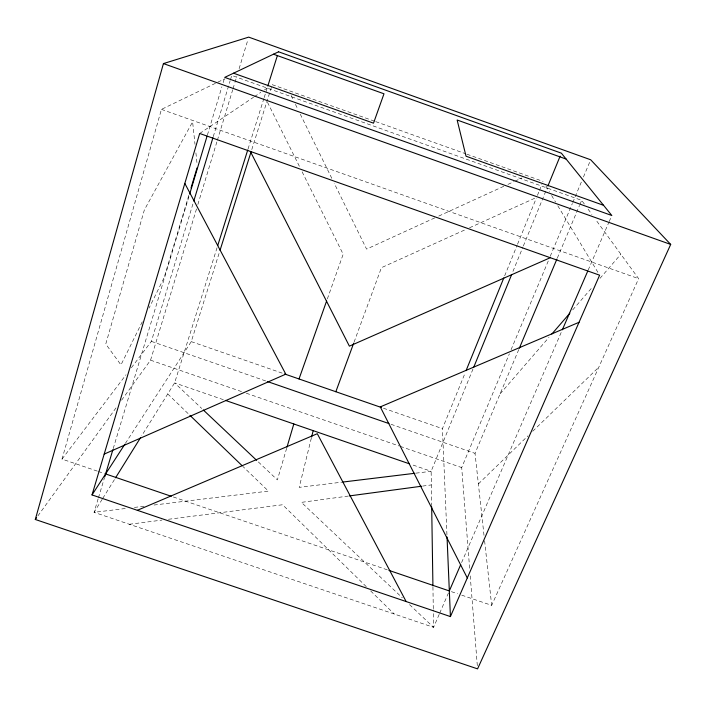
<?xml version="1.0" encoding="UTF-8"?>
<svg xmlns="http://www.w3.org/2000/svg" width="706" height="706" viewBox="0 0 706 706"><rect width="100%" height="100%" fill="white"/><g stroke="black" fill="none" stroke-linecap="round" stroke-linejoin="round"><path stroke-width="0.53" stroke-dasharray="3.53 2.65" d="M311.328 438.135L299.203 487.361L341.722 482.18M97.304 471.114L62.013 459.103L161.445 109.377L216.901 82.611M286.671 448.231L277.37 479.886L257.452 461.089M188.82 195.333L164.083 277.732L149.063 308.098M98.134 498.842L94.083 512.327L433.572 627.343L439.264 614.202M98.443 497.801L104.364 478.094M113.216 448.601L189.332 195.209M207.405 135.031L221.887 86.803M223.149 82.62L224.402 78.428M131.369 367.738L151.366 341.386L193.162 203.134M213.256 136.655L230.165 80.722M230.483 79.663L231.762 75.445L581.665 200.345L584.877 204.758M121.582 400.223L150.554 360.166L196.595 208.641M197.874 204.44L217.06 141.297M217.377 140.247L232.724 89.741M233.042 88.691L234.639 83.423M234.966 82.373L236.881 76.063M239.113 68.694L248.071 39.236M217.06 247.7L174.62 382.881L141.641 435.884M248.044 148.984L263.868 98.584M264.203 97.534L267.821 86.008M125.377 443.403L191.255 341.633L219.372 252.43M251.777 149.575L272.234 84.676L374.674 121.255M327.355 298.929L343.178 254.231L301.912 171.399M354.077 342.11L381.425 267.68L465.528 229.6M446.942 534.777L442.433 428.648L465.254 372.618M504.666 275.843L517.11 245.282M517.524 244.267L536.198 198.421M537.425 195.403L539.057 191.414M539.463 190.408L541.899 184.416M472.985 369.044L431.137 471.299L431.675 505.734M512.953 271.404L522.943 246.994M523.358 245.97L547.088 187.999M469.631 568.224L461.698 467.584L509.37 353.803M511.073 349.735L548.536 260.337M550.239 256.278L572.372 203.452M572.804 202.437L581.735 181.098M583.438 177.038L589.828 161.798M484.007 535.342L475.023 453.349L518.892 349.276M557.325 258.096L579.529 205.411M579.953 204.396L581.665 200.345M439.697 613.187L448.451 592.961M461.592 562.603L561.897 330.832M588.177 270.107L608.748 222.575M609.19 221.56L611.811 215.498M461.724 595.158L491.676 605.351L638.63 278.658L595.802 219.778M142.277 321.812L120.964 364.914L105.768 344.016L144.359 209.938L192.606 121.82L194.997 144.315M102.202 499.274L94.083 512.327L126.771 508.346M102.776 498.339L114.963 478.765M37.877 515.918L116.428 407.336M62.013 459.103L126.03 374.771M500.095 393.86L548.977 337.344M572.698 309.916L592.828 286.645M600.012 278.332L620.856 254.231M478.377 483.937L527.973 435.858M532.695 431.278L598.82 367.164M199.701 133.478L253.542 97.251M254.451 96.634L260.805 92.362M264.441 89.918L267.168 88.082M217.889 82.134L224.826 78.79M434.764 217.898L366.59 249.112L334.159 183.119M438.779 216.062L503.952 186.225M507.958 184.39L513.977 181.636M514.974 181.177L521.999 177.956M469.534 227.782L535.607 197.856M348.34 496.053L301.374 502.363L402.323 597.805M422.612 486.09L431.348 484.916M129.313 524.267L161.921 520.11M168.443 519.281L282.585 504.755L366.723 587.092M134.396 507.42L144.209 506.22M154.014 505.028L268.439 491.102L243.067 466.622M415.869 473.161L431.137 471.299L411.474 464.522M98.346 471.467L104.567 473.585M173.314 496.989L387.876 570.024M451.399 591.646L457.594 593.755M223.334 399.675L174.62 382.881L201.695 408.447M191.255 341.633L283.477 373.58M383.446 408.218L442.433 428.648M151.366 341.386L266.241 381.125M391.018 424.288L475.023 453.349M150.554 360.166L242.132 391.786M246.288 393.216L399.261 446.024M400.302 446.386L461.698 467.584M161.445 109.377L638.63 278.658M375.707 121.626L465.863 153.829M466.904 154.199L543.126 181.416M409.533 604.618L433.572 627.343L433.299 609.816M167.746 393.93L189.164 414.607M370.659 590.94L394.248 614.026M588.089 209.179L591.946 214.474M545.959 186.119L549.347 191.75M551.607 195.491L555.551 202.048M557.811 205.799L599.059 274.246M267.486 102.282L299.459 166.466M291.084 95.46L293.502 100.384M295.435 104.329L297.861 109.253M300.279 114.178L332.226 179.183M484.607 540.814L491.676 605.351M195.906 152.884L197.159 164.674M470.231 575.884L477.388 666.685M432.937 586.81L433.281 608.722"/><path stroke-width="1.06" d="M311.593 437.067L313.173 430.642M35.3 519.475L163.43 63.584L248.706 37.127L590.675 159.768L670.7 244.426L477.565 668.873L35.3 519.475L36.588 517.701M286.98 447.18L293.811 423.971M92.027 494.924L199.701 133.478L599.623 275.19L450.419 616.576L92.027 494.924L124.777 444.33M191.044 187.937L197.071 167.869M104.673 477.053L112.898 449.66M189.64 194.159L207.087 136.09M193.797 201.025L212.938 137.705M217.722 245.6L247.718 150.034M267.821 86.008L277.255 55.942M220.034 250.33L251.124 151.675M299.017 378.963L326.613 301.003M335.835 391.724L353.697 343.142M466.084 370.588L503.837 277.882M473.823 367.005L511.7 274.449M547.9 186.005L560.123 156.15M519.316 348.27L556.893 259.111M460.718 564.623L449.325 590.94L388.918 570.377M562.338 329.817L587.736 271.113M115.537 477.83L140.485 437.746M551.854 334.017L569.821 313.243M104.179 454.108L285.789 374.154L184.822 183.419M550.292 257.708L349.391 346.152L250.356 151.428M137.352 510.306L317.303 433.705L406.144 601.547M579.044 322.289L380.287 406.894L467.293 577.967M349.426 495.912L421.517 486.231M342.816 482.048L414.775 473.294M105.609 473.938L171.231 496.274M225.399 400.39L409.401 463.807M284.509 373.942L381.372 407.494M267.283 381.487L388.944 423.565M233.536 73.195L373.518 123.171L383.985 93.801L273.478 54.203M603.568 205.314L466.022 156.202L457.144 120.011L566.124 159.062M163.43 63.584L670.7 244.426M203.293 409.957L256.657 460.338M189.958 415.366L242.282 465.854M447.039 536.975L450.419 616.576M431.693 506.829L432.919 585.715M278.561 51.794L224.72 77.386L611.811 215.498L561.349 153.158L278.561 51.794"/></g></svg>
